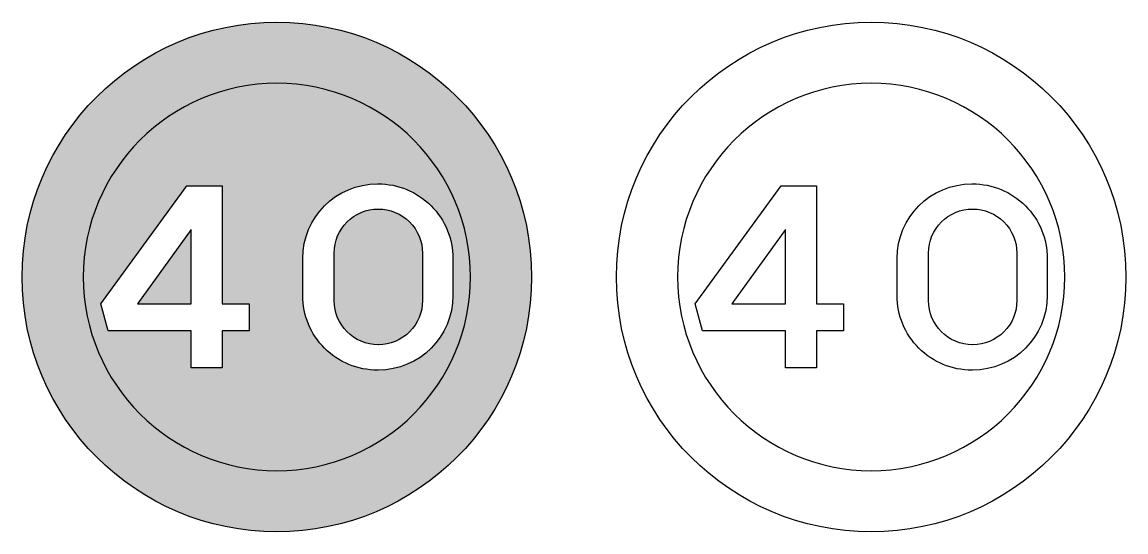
# Model space of a CAD drawing. Extents: x -700 to 600, y 78 to 678.
import ezdxf

# ---------------------------------------------------------------- set-up
doc = ezdxf.new("R2010")
doc.units = 0
doc.header["$MEASUREMENT"] = 0

msp = doc.modelspace()

# ---------------------------------------------------------------- hatches: boundary and pattern name
h = msp.add_hatch(color=1)
edge = h.paths.add_edge_path()
edge.add_arc((-400, 378.204), 300, 0, 180, ccw=False)
edge.add_arc((-400, 378.204), 300, -180, 0, ccw=False)
edge = h.paths.add_edge_path(flags=16)
edge.add_arc((-400, 378.204), 228, 180, 360)
edge.add_arc((-400, 378.204), 228, 0, 180)
h = msp.add_hatch(color=7)
edge = h.paths.add_edge_path()
edge.add_arc((-400, 378.204), 228, 180, 360)
edge.add_arc((-400, 378.204), 228, 0, 180)
edge = h.paths.add_edge_path(flags=16)
edge.add_line((-281.574, 487.843), (-280.663, 487.844))
edge.add_arc((-280.6211202701555, 399.8438880314943), 88.00012193390029, 0.011141388888688653, 90.02726736969322, ccw=False)
edge.add_line((-192.621, 399.861), (-192.609, 356.559))
edge.add_arc((-280.6089387167488, 356.5639388503344), 87.99993885534116, 270.00061118801403, 359.99678436958436, ccw=False)
edge.add_line((-280.608, 268.564), (-281.542, 268.563))
edge.add_arc((-281.5843875569848, 356.5636024128688), 88.00061262134936, 180.0036476406598, 270.0275978557497, ccw=False)
edge.add_line((-369.585, 356.558), (-369.573, 399.86))
edge.add_arc((-281.5730528492426, 399.8430512221735), 87.9999487829236, 90.00061667923347, 179.9889648408119, ccw=False)
edge = h.paths.add_edge_path(flags=0)
edge.add_arc((-280.4605570182726, 406.2204497326292), 52.02257282222404, 0.044660601882981155, 90.05335335510262, ccw=False)
edge.add_line((-228.438, 406.261), (-228.43, 350.452))
edge.add_arc((-280.4299119805251, 350.4709088743733), 51.9999154184686, 269.9712550787354, 359.97916537532626, ccw=False)
edge.add_line((-280.456, 298.471), (-280.518, 298.471))
edge.add_arc((-280.518041885193, 350.4709615719198), 51.99996157193668, 180.0208926705939, 270.0000461508953, ccw=False)
edge.add_line((-332.518, 350.452), (-332.509, 406.261))
edge.add_arc((-280.5088968115591, 406.2428936593643), 52.00010634073818, 90.00011369711672, 179.9800497153791, ccw=False)
h.paths.add_polyline_path([(-505.892, 485.62), (-464.482, 485.62), (-464.482, 346.446), (-432.724, 346.446), (-432.724, 314.688), (-464.482, 314.688), (-464.482, 271.099), (-500.9109999999999, 271.099), (-500.9109999999999, 314.688), (-598.674, 314.688), (-607.3916, 346.446)], flags=16)
h.paths.add_polyline_path([(-500.9109999999999, 433.936), (-564.114, 346.446), (-500.9109999999999, 346.446)], flags=0)

# ---------------------------------------------------------------- linework, layer by layer
at = {"color": 1}
msp.add_lwpolyline([(-700, 378.204, -1), (-100, 378.204, -1)], format="xyb", close=True, dxfattribs=at)
for points in [[(0, 378.204, -1), (600, 378.204, -1)], [(-628, 378.204, 1), (-172, 378.204, 1)], [(72, 378.204, 1), (528, 378.204, 1)], [(-281.574, 487.843), (-280.663, 487.844, -0.414296), (-192.621, 399.861), (-192.609, 356.559, -0.414194), (-280.608, 268.564), (-281.542, 268.563, -0.414336), (-369.585, 356.558), (-369.573, 399.86, -0.414154)], [(418.426, 487.843), (419.337, 487.844, -0.414296), (507.379, 399.861), (507.391, 356.559, -0.414194), (419.392, 268.564), (418.458, 268.563, -0.414336), (330.415, 356.558), (330.427, 399.86, -0.414154)], [(-280.509, 458.2430000000001, -0.414258), (-228.438, 406.261), (-228.43, 350.452, -0.414254), (-280.456, 298.471), (-280.518, 298.471, -0.4141069999999999), (-332.518, 350.452), (-332.509, 406.261, -0.414111)], [(419.491, 458.2430000000001, -0.414258), (471.562, 406.261), (471.57, 350.452, -0.414254), (419.544, 298.471), (419.482, 298.471, -0.4141069999999999), (367.482, 350.452), (367.491, 406.261, -0.414111)]]:
    msp.add_lwpolyline(points, format="xyb", close=True)
for points in [[(-505.892, 485.62), (-464.482, 485.62), (-464.482, 346.446), (-432.724, 346.446), (-432.724, 314.688), (-464.482, 314.688), (-464.482, 271.099), (-500.9109999999999, 271.099), (-500.9109999999999, 314.688), (-598.674, 314.688), (-607.3916, 346.446)], [(194.108, 485.62), (235.518, 485.62), (235.518, 346.446), (267.276, 346.446), (267.276, 314.688), (235.518, 314.688), (235.518, 271.099), (199.089, 271.099), (199.089, 314.688), (101.326, 314.688), (92.6084, 346.446)], [(-500.9109999999999, 433.936), (-564.114, 346.446), (-500.9109999999999, 346.446)], [(199.089, 433.936), (135.886, 346.446), (199.089, 346.446)]]:
    msp.add_lwpolyline(points, close=True)

doc.saveas('drawing.dxf')
